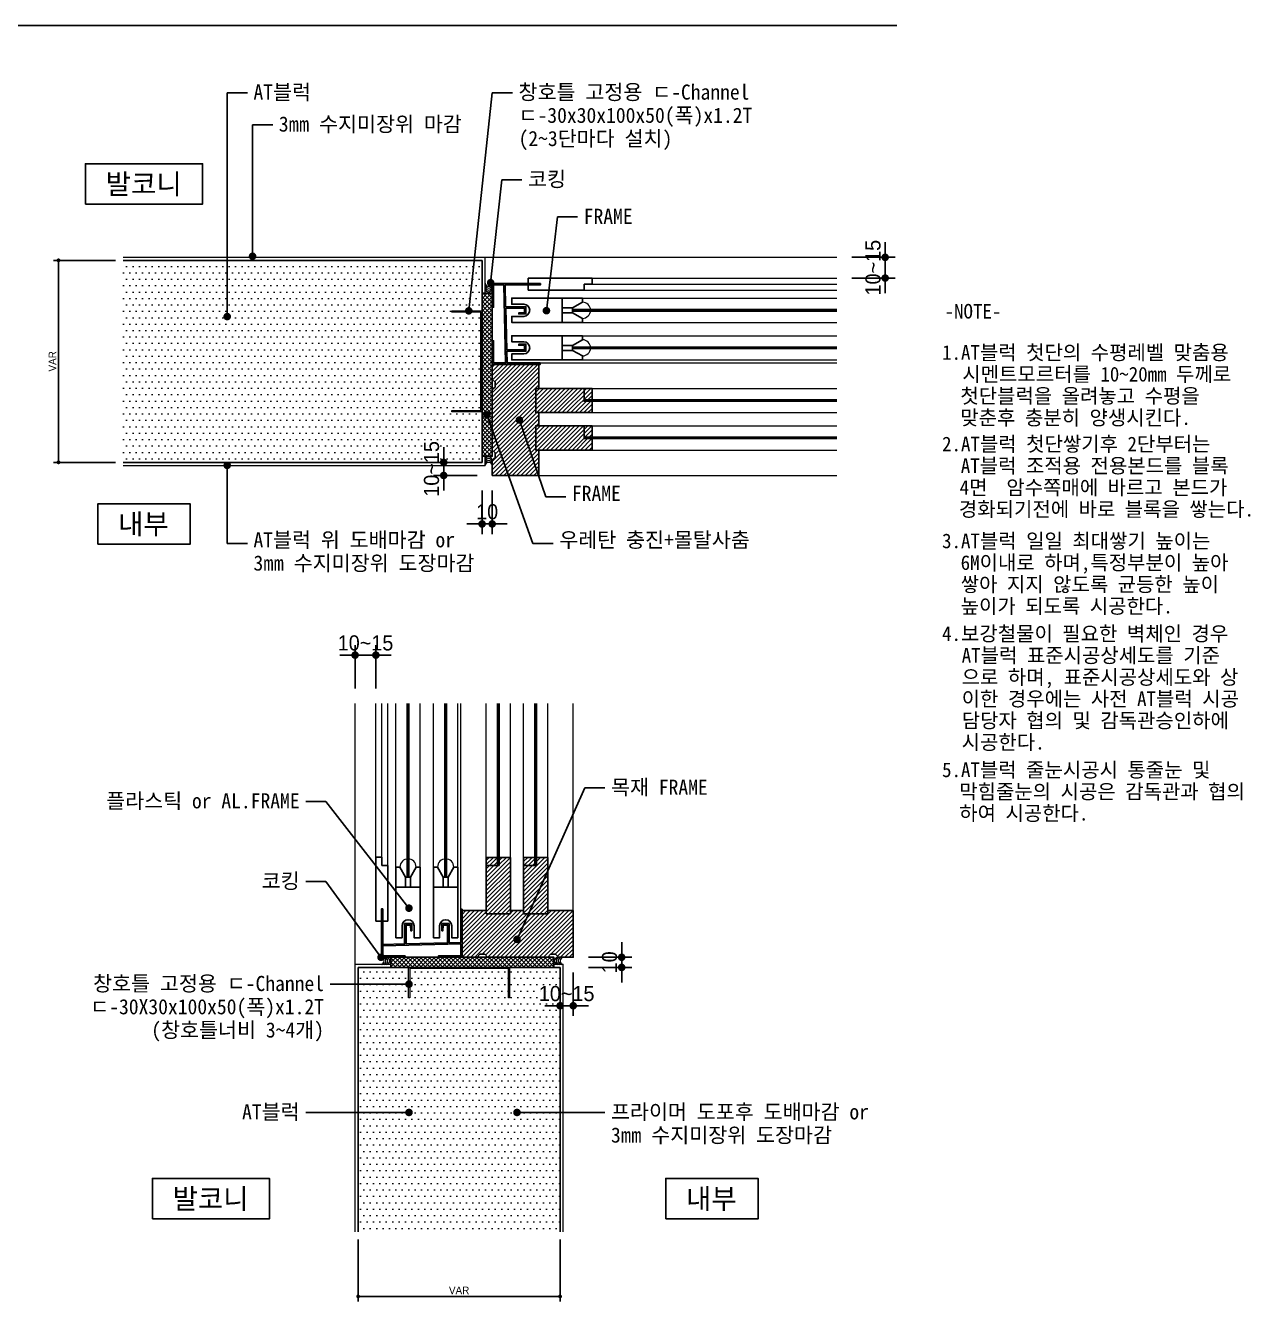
# Model space of a CAD drawing. Header units: millimetres. Extents: x 251300 to 259188, y 17948 to 29188.
# Drawn here: x 256762 to 259188, y 20721 to 23248 of the extents above; entities that cross this region are included whole.
import ezdxf
from ezdxf.enums import TextEntityAlignment as Align

# ---------------------------------------------------------------- set-up
doc = ezdxf.new("R2010")
doc.units = ezdxf.units.MM
doc.header["$MEASUREMENT"] = 0
doc.layers.get('0').update_dxf_attribs({"linetype": 'CONTINUOUS'})
for name, color, linetype in [('A-ANNO-TEXT010', 7, 'CONTINUOUS'), ('DIM', 7, 'CONTINUOUS'), ('TEX', 3, 'CONTINUOUS')]:
    doc.layers.add(name, color=color, linetype=linetype)
for name, color, linetype, lineweight in [('A-ELEV-LIN3', 8, 'CONTINUOUS', 18), ('A-ELEV-WIN', 4, 'CONTINUOUS', 25), ('A-MKXS-LEAD', 7, 'CONTINUOUS', 25), ('A-SECT-LIN1', 4, 'CONTINUOUS', 25), ('A-WAXM-BLOC', 3, 'CONTINUOUS', 25), ('A-XXXX-FIN2', 6, 'CONTINUOUS', 20), ('A-XXXX-HATC', 8, 'CONTINUOUS', 18), ('A-XXXX-TABL', 7, 'CONTINUOUS', 25), ('A-XXXX-TXT2', 3, 'CONTINUOUS', 25), ('S-XXXX-HATC', 8, 'CONTINUOUS', 18)]:
    doc.layers.add(name, color=color, linetype=linetype, lineweight=lineweight)
doc.styles.get("Standard").update_dxf_attribs({"font": 'SIMPLEX.shx'})
doc.styles.add('견고딕', font='HY견고딕')
doc.styles.add('돋움체', font='')
doc.styles.add('돋음', font='')
doc.styles.get('돋움체').set_extended_font_data('DotumChe')
doc.styles.get('돋음').set_extended_font_data('Dotum')
doc.dimstyles.new('ISO-25', dxfattribs={"dimtxt": 2.5, "dimasz": 2.5, "dimexe": 1.25, "dimexo": 0.625, "dimtad": 1, "dimtxsty": 'Standard', "dimcen": 2.5, "dimadec": 0, "dimazin": 0, "dimtfac": 1, "dimtmove": 0, "dimatfit": 3, "dimfxl": 1, "dimarcsym": 0})
pattern_1 = [(0, (276602.325, 38023.367), (6.35, 12.7), [0, -12.7])]

# ---------------------------------------------------------------- blocks, each defined once
blk = doc.blocks.new('_Dot')
at = {"color": 0, "linetype": 'ByBlock', "lineweight": -2}
blk.add_line((-0.5, 0), (-1, 0), dxfattribs=at)
at = {"color": 0, "linetype": 'ByBlock', "const_width": 0.5}
blk.add_lwpolyline([(-0.25, 0, 1), (0.25, 0, 1)], format="xyb", close=True, dxfattribs=at)
blk = doc.blocks.new('*D25')
at = {"layer": 'DIM', "color": 7, "lineweight": -2, "transparency": 16777216}
for p, q in [((256939.9, 22782.6), (256816.9, 22782.6)), ((256826.9, 22390.1), (256826.9, 22775.1)), ((256939.9, 22382.6), (256816.9, 22382.6))]:
    blk.add_line(p, q, dxfattribs=at)
at = {"layer": 'DIM', "color": 7, "lineweight": -2, "transparency": 16777216, "xscale": 7.5, "yscale": 7.5, "zscale": 7.5}
for p, rotation in [((256826.9, 22782.6), 90), ((256826.9, 22382.6), 270)]:
    blk.add_blockref('_Dot', p, dxfattribs=dict(at, rotation=rotation))
at = {"layer": 'DIM', "color": 3, "transparency": 16777216, "insert": (256814.9, 22582.6), "char_height": 15, "attachment_point": 5, "rotation": 90, "style": '돋음'}
blk.add_mtext('VAR', dxfattribs=at)
blk = doc.blocks.new('*D26')
at = {"layer": 'DIM', "color": 7, "lineweight": -2, "transparency": 16777216}
for p, q in [((258464.3, 22803.6), (258464.3, 22818.6)), ((258398.3, 22788.6), (258484.3, 22788.6)), ((258464.3, 22788.6), (258464.3, 22747.5)), ((258398.3, 22747.5), (258484.3, 22747.5)), ((258464.3, 22732.5), (258464.3, 22717.5))]:
    blk.add_line(p, q, dxfattribs=at)
at = {"layer": 'DIM', "color": 7, "lineweight": -2, "transparency": 16777216, "xscale": 15, "yscale": 15, "zscale": 15}
for p, rotation in [((258464.3, 22788.6), 270), ((258464.3, 22747.5), 90)]:
    blk.add_blockref('_Dot', p, dxfattribs=dict(at, rotation=rotation))
at = {"layer": 'DIM', "color": 3, "transparency": 16777216, "insert": (258440.3, 22768.1), "char_height": 30, "attachment_point": 5, "rotation": 90, "style": '돋음'}
blk.add_mtext('10~15', dxfattribs=at)
blk = doc.blocks.new('*D27')
at = {"layer": 'DIM', "color": 7, "lineweight": -2, "transparency": 16777216}
for p, q in [((257665.9, 22326.6), (257665.9, 22240.6)), ((257685.9, 22326.6), (257685.9, 22240.6)), ((257650.9, 22260.6), (257635.9, 22260.6)), ((257685.9, 22260.6), (257665.9, 22260.6)), ((257700.9, 22260.6), (257715.9, 22260.6))]:
    blk.add_line(p, q, dxfattribs=at)
at = {"layer": 'DIM', "color": 7, "lineweight": -2, "transparency": 16777216, "xscale": 15, "yscale": 15, "zscale": 15}
blk.add_blockref('_Dot', (257665.9, 22260.6), dxfattribs=at)
at = {"layer": 'DIM', "color": 7, "lineweight": -2, "transparency": 16777216, "xscale": 15, "yscale": 15, "zscale": 15, "rotation": 180}
blk.add_blockref('_Dot', (257685.9, 22260.6), dxfattribs=at)
at = {"layer": 'DIM', "color": 3, "transparency": 16777216, "insert": (257675.9, 22284.6), "char_height": 30, "attachment_point": 5, "style": '돋음'}
blk.add_mtext('10', dxfattribs=at)
blk = doc.blocks.new('*D28')
at = {"layer": 'DIM', "color": 7, "lineweight": -2, "transparency": 16777216}
for p, q in [((257589.9, 22397.6), (257589.9, 22412.6)), ((257655.9, 22382.6), (257569.9, 22382.6)), ((257589.9, 22356.6), (257589.9, 22382.6)), ((257655.9, 22356.6), (257569.9, 22356.6)), ((257589.9, 22341.6), (257589.9, 22326.6))]:
    blk.add_line(p, q, dxfattribs=at)
at = {"layer": 'DIM', "color": 7, "lineweight": -2, "transparency": 16777216, "xscale": 15, "yscale": 15, "zscale": 15}
for p, rotation in [((257589.9, 22382.6), 270), ((257589.9, 22356.6), 90)]:
    blk.add_blockref('_Dot', p, dxfattribs=dict(at, rotation=rotation))
at = {"layer": 'DIM', "color": 3, "transparency": 16777216, "insert": (257565.8, 22369.6), "char_height": 30, "attachment_point": 5, "rotation": 90, "style": '돋음'}
blk.add_mtext('10~15', dxfattribs=at)
blk = doc.blocks.new('*D29')
at = {"layer": 'DIM', "color": 7, "lineweight": -2, "transparency": 16777216}
for p, q in [((257420.4, 20843.8), (257420.4, 20720.8)), ((257820.4, 20843.8), (257820.4, 20720.8)), ((257812.9, 20730.8), (257427.9, 20730.8))]:
    blk.add_line(p, q, dxfattribs=at)
at = {"layer": 'DIM', "color": 7, "lineweight": -2, "transparency": 16777216, "xscale": 7.5, "yscale": 7.5, "zscale": 7.5, "rotation": 180}
blk.add_blockref('_Dot', (257420.4, 20730.8), dxfattribs=at)
at = {"layer": 'DIM', "color": 7, "lineweight": -2, "transparency": 16777216, "xscale": 7.5, "yscale": 7.5, "zscale": 7.5}
blk.add_blockref('_Dot', (257820.4, 20730.8), dxfattribs=at)
at = {"layer": 'DIM', "color": 3, "transparency": 16777216, "insert": (257620.4, 20742.8), "char_height": 15, "attachment_point": 5, "style": '돋음'}
blk.add_mtext('VAR', dxfattribs=at)
blk = doc.blocks.new('*D30')
at = {"layer": 'DIM', "color": 7, "lineweight": -2, "transparency": 16777216}
for p, q in [((257414.4, 21934.8), (257414.4, 22020.8)), ((257455.5, 21934.8), (257455.5, 22020.8)), ((257399.4, 22000.8), (257384.4, 22000.8)), ((257414.4, 22000.8), (257455.5, 22000.8)), ((257470.5, 22000.8), (257485.5, 22000.8))]:
    blk.add_line(p, q, dxfattribs=at)
at = {"layer": 'DIM', "color": 7, "lineweight": -2, "transparency": 16777216, "xscale": 15, "yscale": 15, "zscale": 15}
blk.add_blockref('_Dot', (257414.4, 22000.8), dxfattribs=at)
at = {"layer": 'DIM', "color": 7, "lineweight": -2, "transparency": 16777216, "xscale": 15, "yscale": 15, "zscale": 15, "rotation": 180}
blk.add_blockref('_Dot', (257455.5, 22000.8), dxfattribs=at)
at = {"layer": 'DIM', "color": 3, "transparency": 16777216, "insert": (257435, 22024.8), "char_height": 30, "attachment_point": 5, "style": '돋음'}
blk.add_mtext('10~15', dxfattribs=at)
blk = doc.blocks.new('*D31')
at = {"layer": 'DIM', "color": 7, "lineweight": -2, "transparency": 16777216}
for p, q in [((257942.4, 21417.4), (257942.4, 21432.4)), ((257876.4, 21402.4), (257962.4, 21402.4)), ((257942.4, 21402.4), (257942.4, 21382.4)), ((257876.4, 21382.4), (257962.4, 21382.4)), ((257942.4, 21367.4), (257942.4, 21352.4))]:
    blk.add_line(p, q, dxfattribs=at)
at = {"layer": 'DIM', "color": 7, "lineweight": -2, "transparency": 16777216, "xscale": 15, "yscale": 15, "zscale": 15}
for p, rotation in [((257942.4, 21402.4), 270), ((257942.4, 21382.4), 90)]:
    blk.add_blockref('_Dot', p, dxfattribs=dict(at, rotation=rotation))
at = {"layer": 'DIM', "color": 3, "transparency": 16777216, "insert": (257918.4, 21392.4), "char_height": 30, "attachment_point": 5, "rotation": 90, "style": '돋음'}
blk.add_mtext('10', dxfattribs=at)
blk = doc.blocks.new('*D32')
at = {"layer": 'DIM', "color": 7, "lineweight": -2, "transparency": 16777216}
for p, q in [((257820.4, 21372.4), (257820.4, 21286.4)), ((257846.4, 21372.4), (257846.4, 21286.4)), ((257805.4, 21306.4), (257790.4, 21306.4)), ((257846.4, 21306.4), (257820.4, 21306.4)), ((257861.4, 21306.4), (257876.4, 21306.4))]:
    blk.add_line(p, q, dxfattribs=at)
at = {"layer": 'DIM', "color": 7, "lineweight": -2, "transparency": 16777216, "xscale": 15, "yscale": 15, "zscale": 15}
blk.add_blockref('_Dot', (257820.4, 21306.4), dxfattribs=at)
at = {"layer": 'DIM', "color": 7, "lineweight": -2, "transparency": 16777216, "xscale": 15, "yscale": 15, "zscale": 15, "rotation": 180}
blk.add_blockref('_Dot', (257846.4, 21306.4), dxfattribs=at)
at = {"layer": 'DIM', "color": 3, "transparency": 16777216, "insert": (257833.4, 21330.4), "char_height": 30, "attachment_point": 5, "style": '돋음'}
blk.add_mtext('10~15', dxfattribs=at)

msp = doc.modelspace()

# ---------------------------------------------------------------- hatches: boundary and pattern name
at = {"layer": 'A-XXXX-HATC', "ltscale": 2}
h = msp.add_hatch(dxfattribs=at)
h.set_pattern_fill('DOTS', color=256, scale=8)
h.set_pattern_definition(pattern_1)
h.paths.add_polyline_path([(256954.943, 22782.581), (257665.863, 22782.581), (257665.863, 22717.581), (257665.863, 22682.581), (257605.863, 22682.581), (257605.863, 22680.181), (257663.463, 22680.181), (257663.463, 22484.981), (257605.863, 22484.981), (257605.863, 22482.581), (257665.863, 22482.581), (257665.863, 22394.716), (257665.863, 22382.581), (256954.943, 22382.581)])
h = msp.add_hatch(dxfattribs=at)
h.set_pattern_fill('_USER', color=256, scale=6, angle=45, double=1, pattern_type=0)
h.set_pattern_definition([(45, (257675.863, 22556.1486), (-4.24264, 4.24264), []), (135, (257675.863, 22556.1486), (-4.24264, -4.24264), [])])
h.paths.add_polyline_path([(257665.863, 22506.149), (257665.863, 22394.716), (257671.863, 22394.716), (257685.863, 22394.716), (257685.863, 22406.581), (257685.863, 22526.581), (257685.863, 22546.581), (257685.863, 22576.581), (257685.863, 22623.532), (257685.863, 22689.63), (257685.863, 22717.581), (257671.863, 22717.581), (257665.863, 22717.581), (257665.863, 22606.149)])
h = msp.add_hatch(dxfattribs=at)
h.set_pattern_fill('_USER', color=256, scale=6, angle=45, pattern_type=0)
h.set_pattern_definition([(45, (257784.8445, 22466.581), (-4.24264, 4.24264), [])])
h.paths.add_polyline_path([(257685.863, 22383.768), (257685.863, 22386.581), (257691.863, 22391.581), (257691.863, 22401.581), (257685.863, 22406.581), (257685.863, 22526.581), (257691.863, 22531.581), (257691.863, 22541.581), (257685.863, 22546.581), (257685.863, 22576.581), (257778.29, 22576.581), (257778.29, 22528.981), (257772.29, 22528.981), (257772.29, 22480.981), (257778.29, 22480.981), (257778.29, 22454.981), (257772.29, 22454.981), (257772.29, 22406.981), (257778.29, 22406.981), (257778.29, 22356.581), (257685.863, 22356.581), (257685.863, 22376.353), (257685.863, 22379.912)])
h.paths.add_polyline_path([(257772.29, 22528.981), (257772.29, 22480.981), (257778.29, 22480.981), (257867.826, 22480.981), (257883.826, 22480.981), (257883.826, 22503.481), (257867.826, 22503.481), (257867.826, 22506.481), (257867.826, 22528.981), (257778.29, 22528.981)])
h.paths.add_polyline_path([(257772.29, 22454.981), (257772.29, 22406.981), (257778.29, 22406.981), (257867.826, 22406.981), (257883.826, 22406.981), (257883.826, 22429.481), (257867.826, 22429.481), (257867.826, 22432.481), (257867.826, 22454.981), (257778.29, 22454.981)])
h.paths.add_polyline_path([(257867.826, 22454.981), (257867.826, 22432.481), (257883.826, 22432.481), (257883.826, 22454.981)])
h.paths.add_polyline_path([(257867.826, 22506.481), (257867.826, 22528.981), (257883.826, 22528.981), (257883.826, 22506.481)])
h = msp.add_hatch(dxfattribs=at)
h.set_pattern_fill('_USER', color=256, scale=6, angle=45, pattern_type=0)
h.set_pattern_definition([(45, (278724.531, 37443.3667), (-4.2426407, 4.2426407), [])])
h.paths.add_polyline_path([(257819.247, 21402.384), (257816.433, 21402.384), (257811.433, 21408.384), (257801.433, 21408.384), (257796.433, 21402.384), (257676.433, 21402.384), (257671.433, 21408.384), (257661.433, 21408.384), (257656.433, 21402.384), (257626.433, 21402.384), (257626.433, 21494.811), (257674.033, 21494.811), (257674.033, 21488.811), (257722.033, 21488.811), (257722.033, 21494.811), (257748.033, 21494.811), (257748.033, 21488.811), (257796.033, 21488.811), (257796.033, 21494.811), (257846.433, 21494.811), (257846.433, 21402.384), (257826.661, 21402.384), (257823.102, 21402.384)])
h.paths.add_polyline_path([(257674.033, 21488.811), (257722.033, 21488.811), (257722.033, 21494.811), (257722.033, 21584.346), (257722.033, 21600.346), (257699.533, 21600.346), (257699.533, 21584.346), (257696.533, 21584.346), (257674.033, 21584.346), (257674.033, 21494.811)])
h.paths.add_polyline_path([(257748.033, 21488.811), (257796.033, 21488.811), (257796.033, 21494.811), (257796.033, 21584.346), (257796.033, 21600.346), (257773.533, 21600.346), (257773.533, 21584.346), (257770.533, 21584.346), (257748.033, 21584.346), (257748.033, 21494.811)])
h.paths.add_polyline_path([(257748.033, 21584.346), (257770.533, 21584.346), (257770.533, 21600.346), (257748.033, 21600.346)])
h.paths.add_polyline_path([(257696.533, 21584.346), (257674.033, 21584.346), (257674.033, 21600.346), (257696.533, 21600.346)])
h = msp.add_hatch(dxfattribs=at)
h.set_pattern_fill('_USER', color=256, scale=6, angle=135, double=1, pattern_type=0)
h.set_pattern_definition([(135, (257646.866, 21392.384), (-4.24264, -4.24264), []), (225, (257646.866, 21392.384), (4.24264, -4.24264), [])])
h.paths.add_polyline_path([(257696.866, 21382.384), (257808.298, 21382.384), (257808.298, 21388.384), (257808.298, 21402.384), (257796.433, 21402.384), (257676.433, 21402.384), (257656.433, 21402.384), (257626.433, 21402.384), (257579.483, 21402.384), (257513.384, 21402.384), (257485.433, 21402.384), (257485.433, 21388.384), (257485.433, 21382.384), (257596.866, 21382.384)])
h = msp.add_hatch(dxfattribs=at)
h.set_pattern_fill('DOTS', color=256, scale=8)
h.set_pattern_definition(pattern_1)
h.paths.add_polyline_path([(257420.433, 21382.384), (257485.433, 21382.384), (257520.433, 21382.384), (257520.433, 21322.384), (257522.833, 21322.384), (257522.833, 21379.984), (257718.033, 21379.984), (257718.033, 21322.384), (257720.433, 21322.384), (257720.433, 21382.384), (257808.298, 21382.384), (257820.433, 21382.384), (257820.433, 20858.834), (257420.433, 20858.834)])

# ---------------------------------------------------------------- linework, layer by layer
at = {"layer": 'A-ANNO-TEXT010'}
for points in [[(256880.313, 22893.854), (257112.161, 22893.854), (257112.161, 22973.854), (256880.313, 22973.854)], [(256904.874, 22220.532), (257087.6, 22220.532), (257087.6, 22300.532), (256904.874, 22300.532)], [(257012.883, 20884.374), (257244.73, 20884.374), (257244.73, 20964.374), (257012.883, 20964.374)], [(258029.74, 20884.374), (258212.466, 20884.374), (258212.466, 20964.374), (258029.74, 20964.374)]]:
    msp.add_lwpolyline(points, close=True, dxfattribs=at)
at = {"layer": 'A-ELEV-LIN3'}
for p, q in [((257883.931, 22747.545), (258368.274, 22747.545)), ((257867.931, 22723.545), (258368.274, 22723.545)), ((257883.931, 22735.545), (258368.274, 22735.545)), ((257864.676, 22707.726), (258368.274, 22707.726)), ((257864.676, 22659.726), (258368.274, 22659.726)), ((257864.676, 22633.278), (258368.274, 22633.278)), ((257781.09, 22579.381), (258368.274, 22579.381)), ((257864.676, 22585.278), (258368.274, 22585.278)), ((257867.826, 22528.981), (258368.274, 22528.981)), ((257867.826, 22480.981), (258368.274, 22480.981)), ((257867.826, 22454.981), (258368.274, 22454.981)), ((257867.826, 22406.981), (258368.274, 22406.981)), ((257778.29, 22356.581), (258368.274, 22356.581)), ((257455.47, 21600.451), (257455.47, 21904.794)), ((257467.47, 21600.451), (257467.47, 21904.794)), ((257479.47, 21584.451), (257479.47, 21904.794)), ((257495.289, 21581.197), (257495.289, 21904.794)), ((257543.289, 21581.197), (257543.289, 21904.794)), ((257569.736, 21581.197), (257569.736, 21904.794)), ((257617.736, 21581.197), (257617.736, 21904.794)), ((257623.633, 21497.611), (257623.633, 21904.794)), ((257674.033, 21584.346), (257674.033, 21904.794)), ((257722.033, 21584.346), (257722.033, 21904.794)), ((257748.033, 21584.346), (257748.033, 21904.794)), ((257796.033, 21584.346), (257796.033, 21904.794)), ((257846.433, 21494.811), (257846.433, 21904.794))]:
    msp.add_line(p, q, dxfattribs=at)
for centre, start, end in [((257864.676, 22683.726), 270, 90), ((257864.676, 22609.278), 270, 90), ((257519.289, 21581.197), 0, 180), ((257593.736, 21581.197), 0, 180)]:
    msp.add_arc(centre, 16, start, end, dxfattribs=at)
at = {"layer": 'A-ELEV-WIN'}
for p, q in [((258368.274, 22685.226), (257844.676, 22685.226)), ((258368.274, 22682.226), (257844.676, 22682.226)), ((258368.274, 22610.778), (257844.676, 22610.778)), ((258368.274, 22607.778), (257844.676, 22607.778)), ((258368.274, 22506.481), (257867.826, 22506.481)), ((258368.274, 22503.481), (257867.826, 22503.481)), ((258368.274, 22432.481), (257867.826, 22432.481)), ((258368.274, 22429.481), (257867.826, 22429.481)), ((257517.789, 21904.794), (257517.789, 21561.197)), ((257520.789, 21904.794), (257520.789, 21561.197)), ((257592.236, 21904.794), (257592.236, 21561.197)), ((257595.236, 21904.794), (257595.236, 21561.197)), ((257696.533, 21904.794), (257696.533, 21584.346)), ((257699.533, 21904.794), (257699.533, 21584.346)), ((257770.533, 21904.794), (257770.533, 21584.346)), ((257773.533, 21904.794), (257773.533, 21584.346))]:
    msp.add_line(p, q, dxfattribs=at)
at = {"layer": 'A-MKXS-LEAD', "const_width": 7.5}
for points in [[(257207.488, 22790.724, 1), (257214.988, 22790.724, 1)], [(257679.08, 22738.356, 1), (257686.58, 22738.356, 1)], [(257157.289, 22671.246, 1), (257164.789, 22671.246, 1)], [(257635.818, 22682.589, 1), (257643.318, 22682.589, 1)], [(257789.58, 22682.944, 1), (257797.08, 22682.944, 1)], [(257671.71, 22476.571, 1), (257679.21, 22476.571, 1)], [(257736.058, 22466.366, 1), (257743.558, 22466.366, 1)], [(257157.289, 22376.67, 1), (257164.789, 22376.67, 1)], [(257517.287, 21499.72, 1), (257524.787, 21499.72, 1)], [(257731.3, 21437.888, 1), (257738.8, 21437.888, 1)], [(257461.896, 21402.378, 1), (257469.396, 21402.378, 1)], [(257517.342, 21349.282, 1), (257524.842, 21349.282, 1)], [(257517.342, 21095.18, 1), (257524.842, 21095.18, 1)], [(257731.3, 21095.18, 1), (257738.8, 21095.18, 1)]]:
    msp.add_lwpolyline(points, format="xyb", close=True, dxfattribs=at)
at = {"layer": 'A-SECT-LIN1'}
for p, q in [((257883.931, 22747.545), (257757.227, 22747.545)), ((257757.227, 22723.545), (257757.227, 22747.545)), ((257883.931, 22735.545), (257883.931, 22747.545)), ((257867.931, 22723.545), (257757.227, 22723.545)), ((257867.931, 22735.545), (257883.931, 22735.545)), ((257867.931, 22723.545), (257867.931, 22735.545)), ((257824.676, 22659.726), (257824.676, 22707.726)), ((257844.676, 22688.726), (257864.676, 22699.726)), ((257864.676, 22699.726), (257864.676, 22707.726)), ((257844.676, 22688.726), (257824.676, 22688.726)), ((257844.676, 22678.726), (257824.676, 22678.726)), ((257844.676, 22688.726), (257844.676, 22678.726)), ((257844.676, 22678.726), (257864.676, 22667.726)), ((257864.676, 22659.726), (257864.676, 22667.726)), ((257824.676, 22585.278), (257824.676, 22633.278)), ((257844.676, 22614.278), (257864.676, 22625.278)), ((257864.676, 22625.278), (257864.676, 22633.278)), ((257844.676, 22614.278), (257824.676, 22614.278)), ((257844.676, 22604.278), (257824.676, 22604.278)), ((257844.676, 22614.278), (257844.676, 22604.278)), ((257844.676, 22604.278), (257864.676, 22593.278)), ((257864.676, 22585.278), (257864.676, 22593.278)), ((257867.826, 22506.481), (257867.826, 22528.981)), ((257867.826, 22432.481), (257867.826, 22454.981)), ((257467.47, 21600.451), (257455.47, 21600.451)), ((257455.47, 21600.451), (257455.47, 21473.748)), ((257467.47, 21584.451), (257467.47, 21600.451)), ((257479.47, 21584.451), (257467.47, 21584.451)), ((257479.47, 21584.451), (257479.47, 21473.748)), ((257503.289, 21581.197), (257495.289, 21581.197)), ((257514.289, 21561.197), (257503.289, 21581.197)), ((257524.289, 21561.197), (257535.289, 21581.197)), ((257543.289, 21581.197), (257535.289, 21581.197)), ((257577.736, 21581.197), (257569.736, 21581.197)), ((257588.736, 21561.197), (257577.736, 21581.197)), ((257598.736, 21561.197), (257609.736, 21581.197)), ((257617.736, 21581.197), (257609.736, 21581.197)), ((257696.533, 21584.346), (257674.033, 21584.346)), ((257770.533, 21584.346), (257748.033, 21584.346)), ((257514.289, 21561.197), (257524.289, 21561.197)), ((257514.289, 21561.197), (257514.289, 21541.197)), ((257524.289, 21561.197), (257524.289, 21541.197)), ((257588.736, 21561.197), (257588.736, 21541.197)), ((257588.736, 21561.197), (257598.736, 21561.197)), ((257598.736, 21561.197), (257598.736, 21541.197)), ((257543.289, 21541.197), (257495.289, 21541.197)), ((257617.736, 21541.197), (257569.736, 21541.197)), ((257479.47, 21473.748), (257455.47, 21473.748))]:
    msp.add_line(p, q, dxfattribs=at)
for points in [[(257685.863, 22717.581), (257665.863, 22717.581), (257665.863, 22394.716), (257685.863, 22394.716)], [(257685.863, 22576.581), (257685.863, 22623.532), (257688.663, 22623.532), (257688.663, 22579.381), (257712.523, 22579.381), (257708.663, 22733.781), (257688.663, 22733.781), (257688.663, 22689.63), (257685.863, 22689.63), (257685.863, 22736.581), (257708.593, 22736.581), (257781.597, 22736.581), (257781.597, 22733.781), (257711.464, 22733.781), (257712.544, 22690.581), (257752.593, 22690.581), (257752.593, 22676.581), (257738.593, 22676.581), (257738.593, 22678.581), (257749.793, 22679.221), (257749.793, 22687.781), (257712.614, 22687.781), (257714.674, 22605.381), (257749.793, 22605.381), (257749.793, 22613.941), (257738.593, 22614.581), (257738.593, 22616.581), (257752.593, 22616.581), (257752.593, 22602.581), (257714.744, 22602.581), (257715.324, 22579.381), (257781.09, 22579.381), (257781.09, 22576.581), (257762.29, 22576.581)], [(257778.29, 22528.981), (257772.29, 22528.981), (257772.29, 22480.981), (257778.29, 22480.981), (257778.29, 22454.981), (257772.29, 22454.981), (257772.29, 22406.981), (257778.29, 22406.981), (257778.29, 22356.581), (257685.863, 22356.581), (257685.863, 22386.581), (257691.863, 22391.581), (257691.863, 22401.581), (257685.863, 22406.581), (257685.863, 22526.581), (257691.863, 22531.581), (257691.863, 22541.581), (257685.863, 22546.581), (257685.863, 22576.581), (257778.29, 22576.581)], [(257867.826, 22506.481), (257867.826, 22503.481), (257883.826, 22503.481), (257883.826, 22480.981), (257867.826, 22480.981), (257772.29, 22480.981), (257772.29, 22528.981), (257867.826, 22528.981), (257883.826, 22528.981), (257883.826, 22506.481)], [(257867.826, 22432.481), (257867.826, 22429.481), (257883.826, 22429.481), (257883.826, 22406.981), (257867.826, 22406.981), (257772.29, 22406.981), (257772.29, 22454.981), (257867.826, 22454.981), (257883.826, 22454.981), (257883.826, 22432.481)], [(257696.533, 21584.346), (257699.533, 21584.346), (257699.533, 21600.346), (257722.033, 21600.346), (257722.033, 21584.346), (257722.033, 21488.811), (257674.033, 21488.811), (257674.033, 21584.346), (257674.033, 21600.346), (257696.533, 21600.346)], [(257770.533, 21584.346), (257773.533, 21584.346), (257773.533, 21600.346), (257796.033, 21600.346), (257796.033, 21584.346), (257796.033, 21488.811), (257748.033, 21488.811), (257748.033, 21584.346), (257748.033, 21600.346), (257770.533, 21600.346)], [(257626.433, 21402.384), (257579.483, 21402.384), (257579.483, 21405.184), (257623.633, 21405.184), (257623.633, 21429.044), (257469.233, 21425.184), (257469.233, 21405.184), (257513.384, 21405.184), (257513.384, 21402.384), (257466.433, 21402.384), (257466.433, 21425.114), (257466.433, 21498.118), (257469.233, 21498.118), (257469.233, 21427.985), (257512.433, 21429.065), (257512.433, 21469.114), (257526.433, 21469.114), (257526.433, 21455.114), (257524.433, 21455.114), (257523.793, 21466.314), (257515.233, 21466.314), (257515.233, 21429.135), (257597.633, 21431.195), (257597.633, 21466.314), (257589.073, 21466.314), (257588.433, 21455.114), (257586.433, 21455.114), (257586.433, 21469.114), (257600.433, 21469.114), (257600.433, 21431.265), (257623.633, 21431.845), (257623.633, 21497.611), (257626.433, 21497.611), (257626.433, 21478.811)], [(257674.033, 21494.811), (257674.033, 21488.811), (257722.033, 21488.811), (257722.033, 21494.811), (257748.033, 21494.811), (257748.033, 21488.811), (257796.033, 21488.811), (257796.033, 21494.811), (257846.433, 21494.811), (257846.433, 21402.384), (257816.433, 21402.384), (257811.433, 21408.384), (257801.433, 21408.384), (257796.433, 21402.384), (257676.433, 21402.384), (257671.433, 21408.384), (257661.433, 21408.384), (257656.433, 21402.384), (257626.433, 21402.384), (257626.433, 21494.811)], [(257485.433, 21402.384), (257485.433, 21382.384), (257808.298, 21382.384), (257808.298, 21402.384)]]:
    msp.add_lwpolyline(points, close=True, dxfattribs=at)
for points in [[(257864.676, 22659.726), (257724.676, 22659.726), (257724.676, 22671.726), (257748.33, 22671.726, 1), (257748.33, 22695.726), (257724.676, 22695.726), (257724.676, 22707.726), (257864.676, 22707.726)], [(257864.676, 22585.278), (257724.676, 22585.278), (257724.676, 22597.278), (257748.33, 22597.278, 1), (257748.33, 22621.278), (257724.676, 22621.278), (257724.676, 22633.278), (257864.676, 22633.278)], [(257543.289, 21581.197), (257543.289, 21441.197), (257531.289, 21441.197), (257531.289, 21464.851, 1), (257507.289, 21464.851), (257507.289, 21441.197), (257495.289, 21441.197), (257495.289, 21581.197)], [(257617.736, 21581.197), (257617.736, 21441.197), (257605.736, 21441.197), (257605.736, 21464.851, 1), (257581.736, 21464.851), (257581.736, 21441.197), (257569.736, 21441.197), (257569.736, 21581.197)]]:
    msp.add_lwpolyline(points, format="xyb", dxfattribs=at)
at = {"layer": 'A-WAXM-BLOC'}
for p, q in [((256954.943, 22782.581), (257665.863, 22782.581)), ((257665.863, 22382.581), (257665.863, 22782.581)), ((256954.943, 22382.581), (257665.863, 22382.581)), ((257420.433, 20858.834), (257420.433, 21382.384)), ((257820.433, 21382.384), (257420.433, 21382.384)), ((257820.433, 20858.834), (257820.433, 21382.384))]:
    msp.add_line(p, q, dxfattribs=at)
at = {"layer": 'A-XXXX-FIN2'}
for p, q in [((256954.943, 22788.581), (257671.863, 22788.581)), ((257671.863, 22717.581), (257671.863, 22788.581)), ((257671.863, 22376.581), (257671.863, 22394.716)), ((256954.943, 22376.581), (257671.863, 22376.581)), ((257485.433, 21388.384), (257414.433, 21388.384)), ((257414.433, 20858.834), (257414.433, 21388.384)), ((257826.433, 21388.384), (257808.298, 21388.384)), ((257826.433, 20858.834), (257826.433, 21388.384))]:
    msp.add_line(p, q, dxfattribs=at)
for points in [[(257605.863, 22482.581), (257605.863, 22484.981), (257663.463, 22484.981), (257663.463, 22680.181), (257605.863, 22680.181), (257605.863, 22682.581), (257665.863, 22682.581), (257665.863, 22482.581)], [(257720.433, 21322.384), (257718.033, 21322.384), (257718.033, 21379.984), (257522.833, 21379.984), (257522.833, 21322.384), (257520.433, 21322.384), (257520.433, 21382.384), (257720.433, 21382.384)]]:
    msp.add_lwpolyline(points, close=True, dxfattribs=at)
at = {"layer": 'A-XXXX-HATC', "ltscale": 2}
for centre, start, end in [((257678.841, 22738.198), 188.614586, 353.251712), ((257678.841, 22734.639), 188.614586, 353.251712), ((257678.841, 22730.784), 188.614586, 353.251712), ((257678.841, 22727.225), 188.614586, 353.251712), ((257678.855, 22386.497), 6.748288, 171.385414), ((257678.855, 22382.938), 6.748288, 171.385414), ((257678.855, 22379.083), 6.748288, 171.385414), ((257678.855, 22375.524), 6.748288, 171.385414), ((257464.816, 21395.362), 278.614586, 83.251712), ((257468.375, 21395.362), 278.614586, 83.251712), ((257472.231, 21395.362), 278.614586, 83.251712), ((257475.79, 21395.362), 278.614586, 83.251712), ((257816.517, 21395.375), 96.748288, 261.385414), ((257820.076, 21395.375), 96.748288, 261.385414), ((257823.932, 21395.375), 96.748288, 261.385414), ((257827.49, 21395.375), 96.748288, 261.385414)]:
    msp.add_arc(centre, 7.058, start, end, dxfattribs=at)
at = {"layer": 'A-XXXX-TABL'}
msp.add_line((251299.808, 23247.629), (258487.308, 23247.629), dxfattribs=at)
at = {"layer": 'S-XXXX-HATC'}
for p, q in [((257671.863, 22788.581), (258368.274, 22788.581)), ((257414.433, 21388.384), (257414.433, 21904.794))]:
    msp.add_line(p, q, dxfattribs=at)

# ---------------------------------------------------------------- texts
at = {"layer": 'A-XXXX-TXT2', "style": '돋움체'}
for s, p in [('AT블럭', (257213.039, 23091.869)), ('창호틀 고정용 ㄷ-Channel', (257738.106, 23091.869)), ('3㎜ 수지미장위 마감', (257263.238, 23028.544)), ('ㄷ-30x30x100x50(폭)x1.2T', (257738.106, 23045.869)), ('(2~3단마다 설치)', (257738.106, 22999.869)), ('코킹', (257756.694, 22919.572)), ('FRAME', (257867.195, 22845.763)), ('FRAME', (257843.857, 22297.267)), ('AT블럭 위 도배마감 or', (257213.039, 22205.223)), ('우레탄 충진+몰탈사춤', (257818.679, 22205.223)), ('3㎜ 수지미장위 도장마감', (257213.039, 22159.223)), ('목재 FRAME', (257921.218, 21715.191)), ('프라이머 도포후 도배마감 or', (257921.218, 21072.451)), ('3㎜ 수지미장위 도장마감', (257921.218, 21026.451))]:
    msp.add_text(s, height=30, dxfattribs=at).set_placement(p, align=Align.BOTTOM_LEFT)
for s, p in [('-NOTE-', (258582.032, 22681.826)), ('1.AT블럭 첫단의 수평레벨 맞춤용 ', (258577.032, 22600.193)), ('시멘트모르터를 10~20mm 두께로 ', (258617.125, 22557.176)), ('첫단블럭을 올려놓고 수평을 ', (258613.224, 22514.159)), ('맞춘후 충분히 양생시킨다.    ', (258613.224, 22471.143)), ('2.AT블럭 첫단쌓기후 2단부터는', (258577.032, 22418.943)), ('   AT블럭 조적용 전용본드를 블록', (258557.915, 22375.926)), ('  4면  암수쪽매에 바르고 본드가 ', (258574.232, 22332.909)), ('  경화되기전에 바로 블록을 쌓는다.', (258572.86, 22289.893)), ('3.AT블럭 일일 최대쌓기 높이는', (258577.032, 22227.059)), ('  6M이내로 하며,특정부분이 높아', (258576.374, 22184.043)), ('쌓아 지지 않도록 균등한 높이', (258613.956, 22141.026)), ('  높이가 되도록 시공한다.', (258576.374, 22098.009)), ('4.보강철물이 필요한 벽체인 경우 ', (258577.032, 22043.393)), ('  AT블럭 표준시공상세도를 기준', (258578.443, 22000.376)), ('  으로 하며, 표준시공상세도와 상', (258578.443, 21957.359)), ('  이한 경우에는 사전 AT블럭 시공', (258578.443, 21914.343)), ('  담당자 협의 및 감독관승인하에', (258578.443, 21871.326)), ('  시공한다.', (258578.443, 21828.309)), ('5.AT블럭 줄눈시공시 통줄눈 및', (258577.032, 21773.693)), ('  막힘줄눈의 시공은 감독관과 협의 ', (258573.59, 21730.676)), ('  하여 시공한다.', (258573.59, 21687.659))]:
    msp.add_text(s, height=29, dxfattribs=at).set_placement(p, align=Align.MIDDLE_LEFT)
for s, p in [('플라스틱 or AL.FRAME', (257304.521, 21688.315)), ('코킹', (257304.521, 21529.64)), ('창호틀 고정용 ㄷ-Channel', (257352.777, 21326.553)), ('ㄷ-30X30x100x50(폭)x1.2T', (257352.777, 21280.553)), ('(창호틀너비 3~4개)', (257352.777, 21234.553)), ('AT블럭', (257304.521, 21072.451))]:
    msp.add_text(s, height=30, dxfattribs=at).set_placement(p, align=Align.BOTTOM_RIGHT)
at = {"layer": 'TEX', "style": '견고딕'}
for s, p in [('발코니', (256920.313, 22913.854)), ('내부', (256944.874, 22240.532)), ('발코니', (257052.883, 20904.374)), ('내부', (258069.74, 20904.374))]:
    msp.add_text(s, height=40, dxfattribs=at).set_placement(p)

# ---------------------------------------------------------------- dimensions: what is measured, and where the dimension line sits
at = {"layer": 'DIM'}
for base, p1, p2, angle, text, override, picture, middle in [((258464.274, 22747.545), (258368.274, 22788.581), (258368.274, 22747.545), 270, '10~15', {"dimscale": 10, "dimtxt": 3, "dimasz": 1.5, "dimexe": 2, "dimexo": 3, "dimgap": 0.9, "dimdsep": 46, "dimtxsty": '돋음', "dimblk": 'Dot', "dimblk1": 'Dot', "dimblk2": 'Dot', "dimdle": 2, "dimclrd": 7, "dimclre": 7, "dimclrt": 3, "dimtix": 1}, '*D26', (258440.253, 22768.063)), ((256826.943, 22782.581), (256954.943, 22382.581), (256954.943, 22782.581), 90, 'VAR', {"dimscale": 5, "dimtxt": 3, "dimasz": 1.5, "dimexe": 2, "dimexo": 3, "dimgap": 0.9, "dimdsep": 46, "dimtxsty": '돋음', "dimblk": 'Dot', "dimblk1": 'Dot', "dimblk2": 'Dot', "dimdle": 2, "dimclrd": 7, "dimclre": 7, "dimclrt": 3, "dimtix": 1}, '*D25', (256814.933, 22582.581)), ((257589.863, 22382.581), (257685.863, 22356.581), (257685.863, 22382.581), 90, '10~15', {"dimscale": 10, "dimtxt": 3, "dimasz": 1.5, "dimexe": 2, "dimexo": 3, "dimgap": 0.9, "dimdsep": 46, "dimtxsty": '돋음', "dimblk": 'Dot', "dimblk1": 'Dot', "dimblk2": 'Dot', "dimdle": 2, "dimclrd": 7, "dimclre": 7, "dimclrt": 3, "dimtix": 1}, '*D28', (257565.843, 22369.581)), ((257665.863, 22260.581), (257685.863, 22356.581), (257665.863, 22356.581), 180, '10', {"dimscale": 10, "dimtxt": 3, "dimasz": 1.5, "dimexe": 2, "dimexo": 3, "dimgap": 0.9, "dimdsep": 46, "dimtxsty": '돋음', "dimblk": 'Dot', "dimblk1": 'Dot', "dimblk2": 'Dot', "dimdle": 2, "dimclrd": 7, "dimclre": 7, "dimclrt": 3, "dimtix": 1}, '*D27', (257675.863, 22284.601)), ((257942.433, 21382.384), (257846.433, 21402.384), (257846.433, 21382.384), 270, '10', {"dimscale": 10, "dimtxt": 3, "dimasz": 1.5, "dimexe": 2, "dimexo": 3, "dimgap": 0.9, "dimdsep": 46, "dimtxsty": '돋음', "dimblk": 'Dot', "dimblk1": 'Dot', "dimblk2": 'Dot', "dimdle": 2, "dimclrd": 7, "dimclre": 7, "dimclrt": 3, "dimtix": 1}, '*D31', (257918.413, 21392.384)), ((257820.433, 21306.384), (257846.433, 21402.384), (257820.433, 21402.384), 180, '10~15', {"dimscale": 10, "dimtxt": 3, "dimasz": 1.5, "dimexe": 2, "dimexo": 3, "dimgap": 0.9, "dimdsep": 46, "dimtxsty": '돋음', "dimblk": 'Dot', "dimblk1": 'Dot', "dimblk2": 'Dot', "dimdle": 2, "dimclrd": 7, "dimclre": 7, "dimclrt": 3, "dimtix": 1}, '*D32', (257833.433, 21330.404)), ((257420.433, 20730.834), (257820.433, 20858.834), (257420.433, 20858.834), 180, 'VAR', {"dimscale": 5, "dimtxt": 3, "dimasz": 1.5, "dimexe": 2, "dimexo": 3, "dimgap": 0.9, "dimdsep": 46, "dimtxsty": '돋음', "dimblk": 'Dot', "dimblk1": 'Dot', "dimblk2": 'Dot', "dimdle": 2, "dimclrd": 7, "dimclre": 7, "dimclrt": 3, "dimtix": 1}, '*D29', (257620.433, 20742.844))]:
    dim = msp.add_linear_dim(base=base, p1=p1, p2=p2, angle=angle, text=text, dimstyle='ISO-25', override=override, dxfattribs=at)
    dim.commit()
    dim.dimension.update_dxf_attribs({"geometry": picture, "text_midpoint": middle})
dim = msp.add_linear_dim(base=(257455.47, 22000.794), p1=(257414.433, 21904.794), p2=(257455.47, 21904.794), text='10~15', dimstyle='ISO-25', override={"dimscale": 10, "dimtxt": 3, "dimasz": 1.5, "dimexe": 2, "dimexo": 3, "dimgap": 0.9, "dimdsep": 46, "dimtxsty": '돋음', "dimblk": 'Dot', "dimblk1": 'Dot', "dimblk2": 'Dot', "dimdle": 2, "dimclrd": 7, "dimclre": 7, "dimclrt": 3, "dimtix": 1}, dxfattribs=at)
dim.commit()
dim.dimension.update_dxf_attribs({"geometry": '*D30', "text_midpoint": (257434.952, 22024.815)})

# ---------------------------------------------------------------- leaders
at = {"layer": 'A-MKXS-LEAD'}
for points in [[(257161.039, 22671.238), (257161.039, 23114.59), (257201.039, 23114.59)], [(257639.568, 22682.581), (257686.106, 23114.59), (257726.106, 23114.59)], [(257211.238, 22790.717), (257211.238, 23051.266), (257251.238, 23051.266)], [(257682.83, 22738.348), (257704.694, 22942.294), (257744.694, 22942.294)], [(257793.33, 22682.937), (257815.195, 22868.484), (257855.195, 22868.484)], [(257675.46, 22476.564), (257766.679, 22221.945), (257806.679, 22221.945)], [(257739.808, 22466.358), (257791.857, 22313.988), (257831.857, 22313.988)], [(257161.039, 22376.663), (257161.039, 22221.945), (257201.039, 22221.945)], [(257735.05, 21437.88), (257869.218, 21737.913), (257909.218, 21737.913)], [(257521.037, 21499.712), (257356.521, 21711.037), (257316.521, 21711.037)], [(257465.646, 21402.37), (257356.521, 21552.362), (257316.521, 21552.362)], [(257521.092, 21349.275), (257404.777, 21349.275), (257364.777, 21349.275)], [(257521.092, 21095.173), (257356.521, 21095.173), (257316.521, 21095.173)], [(257735.05, 21095.173), (257869.218, 21095.173), (257909.218, 21095.173)]]:
    msp.add_leader(points, dimstyle='ISO-25', override={"dimscale": 5, "dimasz": 1.5, "dimtad": 0, "dimldrblk": 'Dot'}, dxfattribs=at)

doc.saveas('drawing.dxf')
